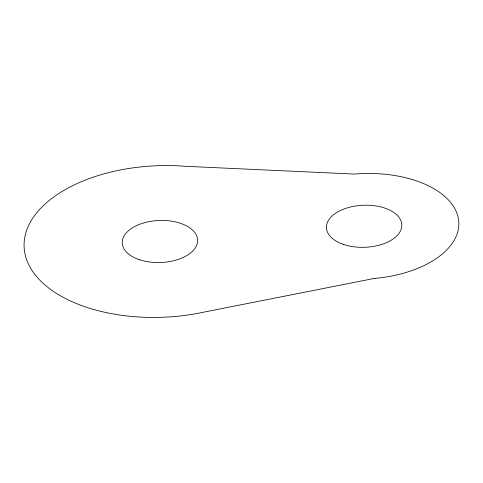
<?xml version="1.0" encoding="UTF-8"?>
<svg xmlns="http://www.w3.org/2000/svg" width="483" height="483" viewBox="0 0 483 483"><rect width="100%" height="100%" fill="white"/><g stroke="black" fill="none" stroke-linecap="round" stroke-linejoin="round"><path stroke-width="0.72" d="M374.349 278.425L203.265 312.247A135.934 75.813 -2.2 0 1 24.404 250.393A135.934 75.813 -2.2 0 1 184.886 166.279L354.462 174.079A94.493 52.701 -2.2 0 1 458.325 218.213A94.493 52.701 -2.2 0 1 374.349 278.425M343.691 244.495A37.728 21.041 -2.2 0 0 401.802 226.31A37.728 21.041 -2.2 0 0 346.927 207.986A37.728 21.041 -2.2 0 0 343.691 244.495M139.484 259.733A37.728 21.041 -2.2 0 0 197.595 241.548A37.728 21.041 -2.2 0 0 142.72 223.231A37.728 21.041 -2.2 0 0 139.484 259.733"/></g></svg>
